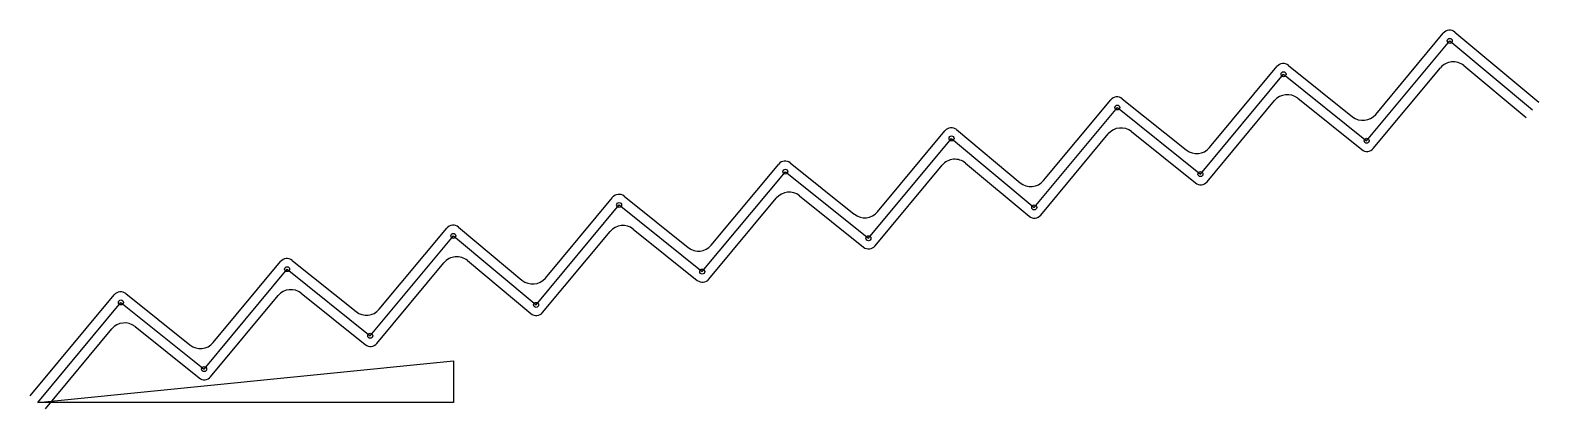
# Model space of a CAD drawing. Header units: millimetres. Extents: x -5 to 903, y -4 to 223.
import ezdxf

# ---------------------------------------------------------------- set-up
doc = ezdxf.new("R2010")
doc.units = ezdxf.units.MM
doc.layers.get('0').update_dxf_attribs({"linetype": 'CONTINUOUS'})

msp = doc.modelspace()

# ---------------------------------------------------------------- linework, layer by layer
for p, q in [((804.92, 172.98), (845.52, 221.7)), ((852.57, 222.34), (903.08, 180.24)), ((799.49, 157.09), (849.49, 217.09)), ((849.49, 217.09), (899.24, 175.63)), ((704.92, 152.98), (745.51, 201.68)), ((752.48, 202.39), (790.99, 171.57)), ((803.48, 152.49), (843.86, 200.96)), ((857.94, 202.24), (895.4, 171.02)), ((699.49, 137.09), (749.49, 197.09)), ((749.49, 197.09), (799.49, 157.09)), ((605.13, 133.22), (645.51, 181.68)), ((652.48, 182.39), (690.99, 151.57)), ((757.99, 182.61), (796.51, 151.79)), ((599.49, 117.09), (649.49, 177.09)), ((649.49, 177.09), (699.49, 137.09)), ((703.48, 132.49), (744.06, 181.2)), ((552.82, 163.79), (591.04, 131.94)), ((499.75, 98.54), (549.75, 158.54)), ((505.18, 114.43), (545.78, 163.15)), ((549.75, 158.54), (599.49, 117.09)), ((603.46, 112.48), (644.06, 161.2)), ((657.99, 162.61), (696.51, 131.79)), ((399.75, 78.54), (449.75, 138.54)), ((405.18, 94.43), (445.76, 143.14)), ((449.75, 138.54), (499.75, 98.54)), ((452.73, 143.84), (491.25, 113.03)), ((503.73, 93.95), (544.11, 142.41)), ((558.2, 143.69), (596.42, 111.84)), ((299.75, 58.54), (349.75, 118.54)), ((305.38, 74.68), (345.76, 123.14)), ((349.75, 118.54), (399.75, 78.54)), ((352.73, 123.84), (391.25, 93.03)), ((403.73, 73.95), (444.32, 122.66)), ((458.24, 124.06), (496.76, 93.25)), ((200, 40), (250, 100)), ((205.43, 55.89), (246.03, 104.61)), ((250, 100), (299.75, 58.54)), ((253.07, 105.25), (291.3, 73.4)), ((303.72, 53.94), (344.32, 102.66)), ((358.24, 104.06), (396.76, 73.25)), ((105.43, 35.89), (146.02, 84.59)), ((152.98, 85.3), (191.5, 54.48)), ((203.98, 35.41), (244.37, 83.87)), ((258.45, 85.15), (296.67, 53.29)), ((100, 20), (150, 80)), ((150, 80), (200, 40)), ((-4.61, 3.84), (46.02, 64.59)), ((52.98, 65.3), (91.5, 34.48)), ((103.98, 15.41), (144.57, 64.11)), ((158.5, 65.52), (197.02, 34.7)), ((0, 0), (50, 60)), ((50, 60), (100, 20)), ((58.5, 45.52), (97.02, 14.7)), ((4.61, -3.84), (44.57, 44.11))]:
    msp.add_line(p, q)
msp.add_lwpolyline([(250, 0), (0, 0), (250, 25)], close=True)
for centre, radius in [((849.49, 217.09), 1.5), ((749.49, 197.09), 1.5), ((649.49, 177.09), 1.5), ((549.75, 158.54), 1.5), ((799.49, 157.09), 1.5), ((449.75, 138.54), 1.5), ((699.49, 137.09), 1.5), ((349.75, 118.54), 1.5), ((599.49, 117.09), 1.5), ((250, 100), 1.5), ((499.75, 98.54), 1.5), ((150, 80), 1.5), ((399.75, 78.54), 1.5), ((50, 60), 1.5), ((299.75, 58.54), 1.5), ((200, 40), 1.5), ((100, 20), 1.5), ((100, 20), 0)]:
    msp.add_circle(centre, radius)
for centre, radius, start, end in [((849.37, 218.5), 5, 50.19443, 140.19443), ((749.35, 198.48), 5, 51.34019, 140.19443), ((851.54, 194.55), 10, 50.19443, 140.19443), ((649.35, 178.48), 5, 51.34019, 140.19443), ((751.74, 174.8), 10, 51.34019, 140.19443), ((797.24, 179.38), 10, 231.34019, 320.19443), ((549.62, 159.95), 5, 50.19443, 140.19443), ((651.74, 154.8), 10, 51.34019, 140.19443), ((551.8, 136.01), 10, 50.19443, 140.19443), ((697.24, 159.38), 10, 231.34019, 320.19443), ((799.63, 155.7), 5, 231.34019, 320.19443), ((449.61, 139.94), 5, 51.34019, 140.19443), ((597.44, 139.62), 10, 230.19443, 320.19443), ((699.63, 135.7), 5, 231.34019, 320.19443), ((349.61, 119.94), 5, 51.34019, 140.19443), ((452, 116.25), 10, 51.34019, 140.19443), ((497.5, 120.84), 10, 231.34019, 320.19443), ((599.62, 115.68), 5, 230.19443, 320.19443), ((249.87, 101.41), 5, 50.19443, 140.19443), ((352, 96.25), 10, 51.34019, 140.19443), ((397.5, 100.84), 10, 231.34019, 320.19443), ((499.89, 97.15), 5, 231.34019, 320.19443), ((149.86, 81.39), 5, 51.34019, 140.19443), ((252.05, 77.47), 10, 50.19443, 140.19443), ((297.7, 81.08), 10, 230.19443, 320.19443), ((399.89, 77.15), 5, 231.34019, 320.19443), ((49.86, 61.39), 5, 51.34019, 140.19443), ((152.25, 57.71), 10, 51.34019, 140.19443), ((197.75, 62.29), 10, 231.34019, 320.19443), ((52.25, 37.71), 10, 51.34019, 140.19443), ((299.87, 57.14), 5, 230.19443, 320.19443), ((97.75, 42.29), 10, 231.34019, 320.19443), ((200.14, 38.61), 5, 231.34019, 320.19443), ((100.14, 18.61), 5, 231.34019, 320.19443)]:
    msp.add_arc(centre, radius, start, end)

doc.saveas('drawing.dxf')
